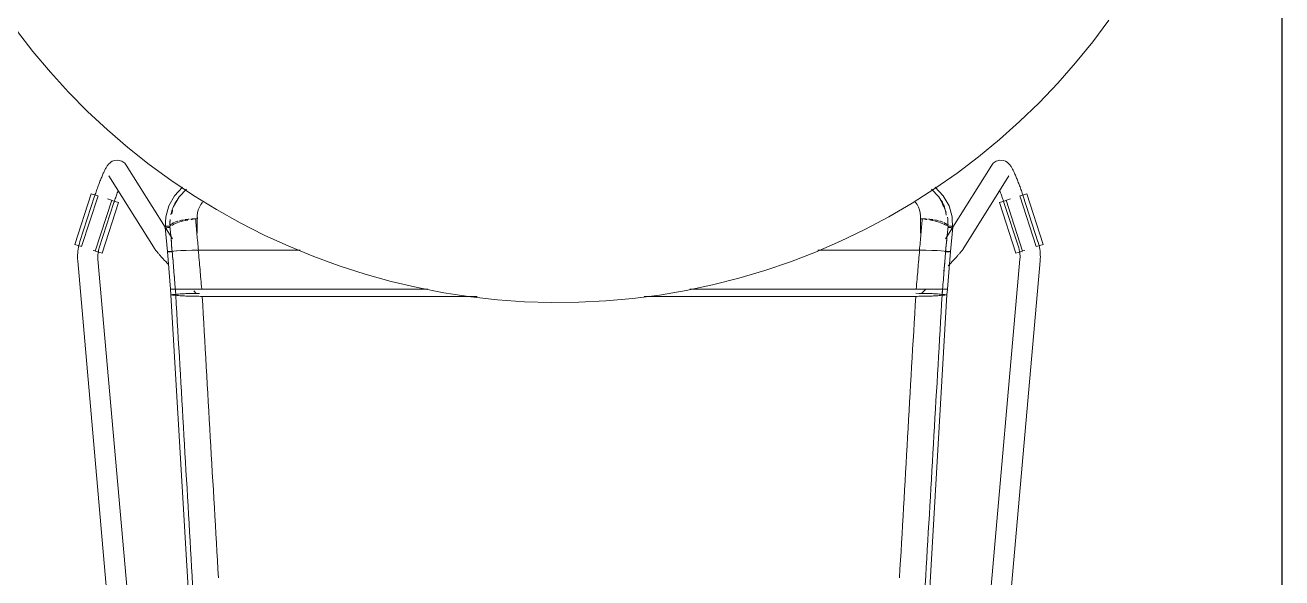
# Model space of a CAD drawing. Header units: millimetres. Extents: x 155927 to 295199, y -4084 to 97293.
# Drawn here: x 216606 to 217349, y 11743 to 12070 of the extents above; entities that cross this region are included whole.
import ezdxf

# ---------------------------------------------------------------- set-up
doc = ezdxf.new("R2010")
doc.units = ezdxf.units.MM
doc.header["$MEASUREMENT"] = 0
doc.layers.add('I-FURN', color=8, linetype='CONTINUOUS', lineweight=9)
doc.layers.add('I-WALL', color=7, linetype='CONTINUOUS', lineweight=9)

msp = doc.modelspace()

# ---------------------------------------------------------------- linework, layer by layer
at = {"layer": 'I-FURN'}
for p, q in [((217236.97, 12060.29), (217246.54, 12073.11)), ((216600.52, 12067.16), (216610.33, 12054.52)), ((216610.33, 12054.52), (216620.64, 12042.29)), ((217226.89, 12047.87), (217236.97, 12060.29)), ((217216.32, 12035.86), (217226.89, 12047.87)), ((216620.64, 12042.29), (216631.43, 12030.47)), ((217205.28, 12024.28), (217216.32, 12035.86)), ((216631.43, 12030.47), (216642.68, 12019.1)), ((217193.79, 12013.15), (217205.28, 12024.28)), ((216642.68, 12019.1), (216654.38, 12008.18)), ((217181.85, 12002.49), (217193.79, 12013.15)), ((216654.38, 12008.18), (216666.5, 11997.75)), ((217169.51, 11992.32), (217181.85, 12002.49)), ((216666.5, 11997.75), (216679.03, 11987.8)), ((216654.3, 11986.88), (216654.04, 11986.49)), ((216654.57, 11987.27), (216654.3, 11986.88)), ((216654.89, 11987.67), (216654.57, 11987.27)), ((216655.26, 11988.1), (216654.89, 11987.67)), ((216655.72, 11988.57), (216655.26, 11988.1)), ((216656.35, 11989.09), (216655.72, 11988.57)), ((216657.26, 11989.65), (216656.35, 11989.09)), ((216658.64, 11990.17), (216657.26, 11989.65)), ((216660.62, 11990.35), (216658.64, 11990.17)), ((216662.84, 11989.76), (216660.62, 11990.35)), ((216664.58, 11988.54), (216662.84, 11989.76)), ((216664.58, 11988.54), (216665.47, 11987.41)), ((216688.5, 11950.65), (216665.47, 11987.41)), ((216679.03, 11987.8), (216691.95, 11978.36)), ((217177.26, 11987.41), (217154.22, 11950.65)), ((217156.76, 11982.64), (217169.51, 11992.32)), ((217178.15, 11988.54), (217177.26, 11987.41)), ((217178.15, 11988.54), (217179.88, 11989.76)), ((217179.88, 11989.76), (217182.11, 11990.35)), ((217182.11, 11990.35), (217184.08, 11990.17)), ((217184.08, 11990.17), (217185.46, 11989.65)), ((217185.46, 11989.65), (217186.38, 11989.09)), ((217186.38, 11989.09), (217187.01, 11988.57)), ((217187.01, 11988.57), (217187.47, 11988.1)), ((217187.47, 11988.1), (217187.84, 11987.67)), ((217187.84, 11987.67), (217188.15, 11987.27)), ((217188.15, 11987.27), (217188.43, 11986.88)), ((217188.43, 11986.88), (217188.68, 11986.49)), ((216650.73, 11979.69), (216650.48, 11979.08)), ((216650.98, 11980.28), (216650.73, 11979.69)), ((216651.23, 11980.86), (216650.98, 11980.28)), ((216651.47, 11981.42), (216651.23, 11980.86)), ((216651.71, 11981.97), (216651.47, 11981.42)), ((216651.95, 11982.5), (216651.71, 11981.97)), ((216652.18, 11983.01), (216651.95, 11982.5)), ((216652.41, 11983.5), (216652.18, 11983.01)), ((216652.65, 11983.97), (216652.41, 11983.5)), ((216652.87, 11984.43), (216652.65, 11983.97)), ((216653.1, 11984.87), (216652.87, 11984.43)), ((216653.33, 11985.29), (216653.1, 11984.87)), ((216653.56, 11985.7), (216653.33, 11985.29)), ((216653.8, 11986.1), (216653.56, 11985.7)), ((216654.04, 11986.49), (216653.8, 11986.1)), ((216655.3, 11981.04), (216682.61, 11937.46)), ((217143.64, 11973.49), (217156.76, 11982.64)), ((217160.12, 11937.46), (217187.43, 11981.04)), ((217188.68, 11986.49), (217188.93, 11986.1)), ((217188.93, 11986.1), (217189.16, 11985.7)), ((217189.16, 11985.7), (217189.39, 11985.29)), ((217189.39, 11985.29), (217189.62, 11984.87)), ((217189.62, 11984.87), (217189.85, 11984.43)), ((217189.85, 11984.43), (217190.08, 11983.97)), ((217190.08, 11983.97), (217190.31, 11983.5)), ((217190.31, 11983.5), (217190.54, 11983.01)), ((217190.54, 11983.01), (217190.78, 11982.5)), ((217190.78, 11982.5), (217191.02, 11981.97)), ((217191.02, 11981.97), (217191.26, 11981.42)), ((217191.26, 11981.42), (217191.5, 11980.86)), ((217191.5, 11980.86), (217191.74, 11980.28)), ((217191.74, 11980.28), (217191.99, 11979.69)), ((217191.99, 11979.69), (217192.24, 11979.08)), ((216647.95, 11972.28), (216647.7, 11971.55)), ((216648.2, 11973.01), (216647.95, 11972.28)), ((216648.46, 11973.72), (216648.2, 11973.01)), ((216648.71, 11974.43), (216648.46, 11973.72)), ((216648.97, 11975.13), (216648.71, 11974.43)), ((216649.22, 11975.82), (216648.97, 11975.13)), ((216649.47, 11976.49), (216649.22, 11975.82)), ((216649.73, 11977.16), (216649.47, 11976.49)), ((216649.98, 11977.81), (216649.73, 11977.16)), ((216650.23, 11978.45), (216649.98, 11977.81)), ((216650.48, 11979.08), (216650.23, 11978.45)), ((216660.66, 11972.16), (216660.43, 11971.53)), ((216691.95, 11978.36), (216705.24, 11969.45)), ((216694.1, 11969.23), (216698.85, 11974.38)), ((216696.79, 11968.65), (216701.05, 11973.12)), ((217130.17, 11964.87), (217143.64, 11973.49)), ((217145.94, 11968.65), (217141.68, 11973.11)), ((217148.62, 11969.23), (217143.88, 11974.38)), ((217182.06, 11972.16), (217182.29, 11971.53)), ((217192.24, 11979.08), (217192.49, 11978.45)), ((217192.49, 11978.45), (217192.74, 11977.81)), ((217192.74, 11977.81), (217193, 11977.16)), ((217193, 11977.16), (217193.25, 11976.49)), ((217193.25, 11976.49), (217193.51, 11975.82)), ((217193.51, 11975.82), (217193.76, 11975.13)), ((217193.76, 11975.13), (217194.02, 11974.43)), ((217194.02, 11974.43), (217194.27, 11973.72)), ((217194.27, 11973.72), (217194.52, 11973.01)), ((217194.52, 11973.01), (217194.78, 11972.28)), ((217194.78, 11972.28), (217195.03, 11971.55)), ((216635.1, 11940.44), (216644.79, 11970.45)), ((216646.81, 11968.89), (216638.1, 11942.08)), ((216639.14, 11939.13), (216648.83, 11969.14)), ((216644.79, 11970.45), (216646.74, 11969.81)), ((216646.74, 11969.81), (216648.71, 11969.18)), ((216646.96, 11969.35), (216646.81, 11968.89)), ((216647.2, 11970.08), (216646.96, 11969.35)), ((216647.45, 11970.82), (216647.2, 11970.08)), ((216656.9, 11966.53), (216647.21, 11936.53)), ((216647.7, 11971.55), (216647.45, 11970.82)), ((216649.51, 11938.37), (216658.22, 11965.18)), ((216651.25, 11935.22), (216660.94, 11965.23)), ((216656.8, 11966.57), (216654.32, 11967.37)), ((216657.02, 11966.5), (216658.99, 11965.86)), ((216658.33, 11965.51), (216658.22, 11965.18)), ((216658.56, 11966.2), (216658.33, 11965.51)), ((216658.79, 11966.89), (216658.56, 11966.2)), ((216659.02, 11967.58), (216658.79, 11966.89)), ((216658.99, 11965.86), (216660.94, 11965.23)), ((216659.25, 11968.26), (216659.02, 11967.58)), ((216659.49, 11968.93), (216659.25, 11968.26)), ((216659.72, 11969.59), (216659.49, 11968.93)), ((216659.96, 11970.25), (216659.72, 11969.59)), ((216660.2, 11970.9), (216659.96, 11970.25)), ((216660.43, 11971.53), (216660.2, 11970.9)), ((216690.72, 11963.22), (216694.1, 11969.23)), ((216693.42, 11962.82), (216696.79, 11968.65)), ((216705.24, 11969.45), (216718.87, 11961.08)), ((217116.36, 11956.79), (217130.17, 11964.87)), ((217149.3, 11962.82), (217145.94, 11968.65)), ((217152.01, 11963.22), (217148.62, 11969.23)), ((217181.78, 11965.23), (217183.74, 11965.86)), ((217181.78, 11965.23), (217191.47, 11935.22)), ((217182.29, 11971.53), (217182.53, 11970.9)), ((217182.53, 11970.9), (217182.76, 11970.25)), ((217182.76, 11970.25), (217183, 11969.59)), ((217183, 11969.59), (217183.24, 11968.93)), ((217183.24, 11968.93), (217183.47, 11968.26)), ((217183.47, 11968.26), (217183.7, 11967.58)), ((217183.7, 11967.58), (217183.94, 11966.89)), ((217183.74, 11965.86), (217185.71, 11966.5)), ((217183.94, 11966.89), (217184.17, 11966.2)), ((217184.17, 11966.2), (217184.39, 11965.51)), ((217184.39, 11965.51), (217184.5, 11965.18)), ((217184.5, 11965.18), (217193.22, 11938.36)), ((217195.51, 11936.53), (217185.83, 11966.53)), ((217188.4, 11967.37), (217185.92, 11966.57)), ((217193.9, 11969.14), (217203.58, 11939.13)), ((217194.01, 11969.18), (217195.99, 11969.81)), ((217195.03, 11971.55), (217195.28, 11970.82)), ((217195.28, 11970.82), (217195.52, 11970.08)), ((217195.52, 11970.08), (217195.77, 11969.35)), ((217195.77, 11969.35), (217195.91, 11968.89)), ((217204.63, 11942.07), (217195.91, 11968.89)), ((217195.99, 11969.81), (217197.94, 11970.45)), ((217197.94, 11970.45), (217207.63, 11940.44)), ((216688.84, 11956.7), (216690.72, 11963.22)), ((216707.5, 11956.82), (216707.5, 11947.06)), ((216718.87, 11961.08), (216732.83, 11953.26)), ((217135.23, 11947.06), (217135.23, 11956.82)), ((217153.88, 11956.7), (217152.01, 11963.22)), ((216688.43, 11950.68), (216689.85, 11936.19)), ((216688.56, 11949.79), (216688.84, 11956.7)), ((216692.77, 11943.83), (216688.72, 11950.31)), ((216706.51, 11955.57), (216707.55, 11955.57)), ((216732.83, 11953.26), (216747.09, 11946)), ((217102.23, 11949.27), (217116.36, 11956.79)), ((217135.17, 11955.57), (217136.22, 11955.57)), ((217154.01, 11950.31), (217149.95, 11943.83)), ((217154.29, 11950.68), (217152.87, 11936.19)), ((217154.17, 11949.79), (217153.88, 11956.7)), ((216638.1, 11942.08), (216637.77, 11940.98)), ((216747.09, 11946), (216761.63, 11939.32)), ((217073.14, 11935.96), (217087.82, 11942.32)), ((217087.82, 11942.32), (217102.23, 11949.27)), ((217204.64, 11942.03), (217204.63, 11942.07)), ((217204.97, 11940.94), (217204.64, 11942.03)), ((216637.05, 11939.81), (216635.1, 11940.44)), ((216636.78, 11935.37), (216636.72, 11934.23)), ((216636.89, 11936.51), (216636.78, 11935.37)), ((216637.04, 11937.64), (216636.89, 11936.51)), ((216637.24, 11938.76), (216637.04, 11937.64)), ((216639.02, 11939.17), (216637.05, 11939.81)), ((216637.48, 11939.88), (216637.24, 11938.76)), ((216637.77, 11940.98), (216637.48, 11939.88)), ((216647.11, 11936.56), (216645.95, 11936.94)), ((216649.3, 11935.85), (216647.33, 11936.49)), ((216648.74, 11934.45), (216648.81, 11935.11)), ((216648.81, 11935.11), (216648.89, 11935.77)), ((216648.89, 11935.77), (216649.01, 11936.42)), ((216649.01, 11936.42), (216649.15, 11937.07)), ((216649.15, 11937.07), (216649.31, 11937.71)), ((216651.25, 11935.22), (216649.3, 11935.85)), ((216649.31, 11937.71), (216649.5, 11938.34)), ((216649.5, 11938.34), (216649.51, 11938.37)), ((216682.61, 11937.46), (216682.82, 11937.13)), ((216682.82, 11937.13), (216683, 11936.88)), ((216683, 11936.88), (216683.18, 11936.65)), ((216683.18, 11936.65), (216683.35, 11936.43)), ((216683.35, 11936.43), (216683.53, 11936.2)), ((216683.53, 11936.2), (216683.72, 11935.97)), ((216683.72, 11935.97), (216683.92, 11935.73)), ((216683.92, 11935.73), (216684.14, 11935.48)), ((216684.14, 11935.48), (216684.37, 11935.21)), ((216684.37, 11935.21), (216684.61, 11934.93)), ((216684.61, 11934.93), (216684.87, 11934.64)), ((216684.87, 11934.64), (216685.14, 11934.33)), ((216689.92, 11936.22), (216689.85, 11936.19)), ((216689.85, 11936.19), (216689.92, 11936.17)), ((216689.86, 11936.19), (216689.93, 11936.22)), ((216689.86, 11936.19), (216691.68, 11913.99)), ((216689.92, 11936.17), (216689.86, 11936.19)), ((216690.11, 11936.24), (216689.92, 11936.22)), ((216689.92, 11936.17), (216690.11, 11936.14)), ((216690.11, 11936.14), (216689.92, 11936.17)), ((216690.41, 11936.26), (216690.11, 11936.24)), ((216690.11, 11936.14), (216690.4, 11936.12)), ((216690.4, 11936.12), (216690.11, 11936.14)), ((216690.12, 11936.24), (216690.41, 11936.26)), ((216690.4, 11936.12), (216690.78, 11936.1)), ((216690.78, 11936.1), (216690.4, 11936.12)), ((216690.79, 11936.28), (216690.41, 11936.26)), ((216690.41, 11936.26), (216690.8, 11936.28)), ((216690.78, 11936.1), (216691.23, 11936.09)), ((216691.23, 11936.09), (216690.78, 11936.1)), ((216691.24, 11936.29), (216690.79, 11936.28)), ((216690.8, 11936.28), (216691.25, 11936.29)), ((216691.23, 11936.09), (216691.72, 11936.09)), ((216691.73, 11936.09), (216691.23, 11936.09)), ((216691.74, 11936.29), (216691.24, 11936.29)), ((216691.25, 11936.29), (216691.74, 11936.29)), ((216692.23, 11936.29), (216691.74, 11936.29)), ((216691.74, 11936.29), (216692.24, 11936.29)), ((216692.22, 11936.09), (216692.69, 11936.1)), ((216692.69, 11936.1), (216692.22, 11936.09)), ((216692.7, 11936.28), (216692.23, 11936.29)), ((216692.24, 11936.29), (216692.71, 11936.28)), ((216693.6, 11936.48), (216692.7, 11936.28)), ((216692.71, 11936.28), (216693.59, 11936.48)), ((216695.33, 11936.66), (216693.6, 11936.48)), ((216693.6, 11936.48), (216695.31, 11936.65)), ((216697.81, 11936.81), (216695.33, 11936.66)), ((216695.33, 11936.66), (216697.77, 11936.8)), ((216697.81, 11936.81), (216700.84, 11936.92)), ((216700.91, 11936.92), (216697.81, 11936.81)), ((216700.91, 11936.92), (216704.35, 11936.99)), ((216704.34, 11936.99), (216700.91, 11936.92)), ((216708.2, 11937.02), (216704.44, 11937)), ((216704.44, 11936.99), (216708.08, 11937.02)), ((216768.32, 11937.02), (216708.2, 11937.02)), ((216708.2, 11937.02), (216768.32, 11937.02)), ((216761.63, 11939.32), (216776.42, 11933.23)), ((217058.22, 11930.18), (217073.14, 11935.96)), ((217134.52, 11937.02), (217074.4, 11937.02)), ((217074.4, 11937.02), (217134.52, 11937.02)), ((217138.28, 11937), (217134.52, 11937.02)), ((217134.64, 11937.02), (217138.28, 11936.99)), ((217138.38, 11936.99), (217141.82, 11936.92)), ((217141.82, 11936.92), (217138.38, 11936.99)), ((217144.91, 11936.81), (217141.82, 11936.92)), ((217141.88, 11936.92), (217144.92, 11936.81)), ((217147.39, 11936.66), (217144.91, 11936.81)), ((217144.96, 11936.8), (217147.4, 11936.66)), ((217149.13, 11936.48), (217147.39, 11936.66)), ((217147.41, 11936.65), (217149.13, 11936.48)), ((217149.13, 11936.48), (217150.02, 11936.28)), ((217150.02, 11936.28), (217149.13, 11936.48)), ((217150.49, 11936.29), (217150.02, 11936.28)), ((217150.02, 11936.28), (217150.49, 11936.29)), ((217150.03, 11936.1), (217150.5, 11936.09)), ((217150.5, 11936.09), (217150.03, 11936.1)), ((217150.99, 11936.29), (217150.49, 11936.29)), ((217150.49, 11936.29), (217150.98, 11936.29)), ((217150.5, 11936.09), (217151, 11936.09)), ((217151, 11936.09), (217150.5, 11936.09)), ((217150.98, 11936.29), (217151.48, 11936.29)), ((217151.48, 11936.29), (217150.99, 11936.29)), ((217151, 11936.09), (217151.49, 11936.09)), ((217151.49, 11936.09), (217151, 11936.09)), ((217152.87, 11936.19), (217151.04, 11913.99)), ((217151.93, 11936.28), (217151.48, 11936.29)), ((217151.48, 11936.29), (217151.93, 11936.28)), ((217151.49, 11936.09), (217151.95, 11936.1)), ((217151.94, 11936.1), (217151.49, 11936.09)), ((217152.32, 11936.26), (217151.93, 11936.28)), ((217151.93, 11936.28), (217152.31, 11936.26)), ((217152.31, 11936.26), (217152.61, 11936.24)), ((217152.61, 11936.24), (217152.32, 11936.26)), ((217152.62, 11936.14), (217152.32, 11936.12)), ((217152.33, 11936.12), (217152.62, 11936.14)), ((217152.8, 11936.22), (217152.61, 11936.24)), ((217152.62, 11936.14), (217152.81, 11936.17)), ((217152.8, 11936.17), (217152.62, 11936.14)), ((217152.8, 11936.22), (217152.87, 11936.19)), ((217152.87, 11936.19), (217152.8, 11936.22)), ((217152.87, 11936.19), (217152.8, 11936.17)), ((217152.81, 11936.17), (217152.87, 11936.19)), ((217157.86, 11934.64), (217157.59, 11934.33)), ((217158.12, 11934.93), (217157.86, 11934.64)), ((217158.36, 11935.21), (217158.12, 11934.93)), ((217158.59, 11935.48), (217158.36, 11935.21)), ((217158.8, 11935.73), (217158.59, 11935.48)), ((217159, 11935.97), (217158.8, 11935.73)), ((217159.19, 11936.2), (217159, 11935.97)), ((217159.37, 11936.43), (217159.19, 11936.2)), ((217159.55, 11936.65), (217159.37, 11936.43)), ((217159.72, 11936.88), (217159.55, 11936.65)), ((217159.91, 11937.13), (217159.72, 11936.88)), ((217160.12, 11937.46), (217159.91, 11937.13)), ((217193.42, 11935.85), (217191.47, 11935.22)), ((217193.22, 11938.36), (217193.41, 11937.73)), ((217193.41, 11937.73), (217193.57, 11937.09)), ((217195.4, 11936.49), (217193.42, 11935.85)), ((217193.57, 11937.09), (217193.71, 11936.44)), ((217193.71, 11936.44), (217193.83, 11935.79)), ((217193.83, 11935.79), (217193.92, 11935.13)), ((217193.92, 11935.13), (217193.98, 11934.47)), ((217196.78, 11936.94), (217195.61, 11936.56)), ((217205.67, 11939.81), (217203.7, 11939.17)), ((217205.26, 11939.83), (217204.97, 11940.94)), ((217205.5, 11938.71), (217205.26, 11939.83)), ((217205.69, 11937.59), (217205.5, 11938.71)), ((217207.63, 11940.44), (217205.67, 11939.81)), ((217205.84, 11936.46), (217205.69, 11937.59)), ((217205.95, 11935.32), (217205.84, 11936.46)), ((217206.01, 11934.18), (217205.95, 11935.32)), ((216636.72, 11934.23), (216636.7, 11933.09)), ((216636.7, 11933.09), (216636.73, 11931.95)), ((216636.73, 11931.95), (216636.81, 11930.81)), ((216636.81, 11930.81), (216636.81, 11930.76)), ((216636.81, 11930.76), (216675.76, 11487.43)), ((216648.7, 11933.13), (216648.71, 11933.79)), ((216648.72, 11932.47), (216648.7, 11933.13)), ((216648.71, 11933.79), (216648.74, 11934.45)), ((216648.77, 11931.81), (216648.72, 11932.47)), ((216686.06, 11507.3), (216648.77, 11931.81)), ((216685.14, 11934.33), (216685.43, 11934.01)), ((216685.43, 11934.01), (216685.73, 11933.67)), ((216685.73, 11933.67), (216686.04, 11933.32)), ((216686.04, 11933.32), (216686.37, 11932.96)), ((216686.37, 11932.96), (216686.72, 11932.58)), ((216686.72, 11932.58), (216687.07, 11932.19)), ((216687.07, 11932.19), (216687.44, 11931.79)), ((216687.44, 11931.79), (216687.82, 11931.37)), ((216687.82, 11931.37), (216688.21, 11930.95)), ((216688.21, 11930.95), (216688.62, 11930.51)), ((216688.62, 11930.51), (216689.03, 11930.07)), ((216689.03, 11930.07), (216689.45, 11929.61)), ((216689.45, 11929.61), (216689.88, 11929.15)), ((216689.88, 11929.15), (216690.32, 11928.68)), ((216776.42, 11933.23), (216791.44, 11927.73)), ((216791.44, 11927.73), (216806.68, 11922.84)), ((217043.08, 11925.01), (217058.22, 11930.18)), ((217151.95, 11928.2), (217151.5, 11927.72)), ((217152.4, 11928.68), (217151.95, 11928.2)), ((217152.84, 11929.15), (217152.4, 11928.68)), ((217153.27, 11929.61), (217152.84, 11929.15)), ((217153.7, 11930.07), (217153.27, 11929.61)), ((217154.11, 11930.51), (217153.7, 11930.07)), ((217154.51, 11930.95), (217154.11, 11930.51)), ((217154.9, 11931.37), (217154.51, 11930.95)), ((217155.28, 11931.79), (217154.9, 11931.37)), ((217155.65, 11932.19), (217155.28, 11931.79)), ((217156.01, 11932.58), (217155.65, 11932.19)), ((217156.35, 11932.96), (217156.01, 11932.58)), ((217156.68, 11933.32), (217156.35, 11932.96)), ((217157, 11933.67), (217156.68, 11933.32)), ((217193.96, 11931.81), (217156.68, 11507.46)), ((217157.3, 11934.01), (217157, 11933.67)), ((217157.59, 11934.33), (217157.3, 11934.01)), ((217166.96, 11487.43), (217205.91, 11930.76)), ((217194.01, 11932.49), (217193.96, 11931.83)), ((217193.96, 11931.83), (217193.96, 11931.81)), ((217193.98, 11934.47), (217194.01, 11933.81)), ((217194.01, 11933.81), (217194.02, 11933.15)), ((217194.02, 11933.15), (217194.01, 11932.49)), ((217205.91, 11930.76), (217205.99, 11931.89)), ((217205.99, 11931.89), (217206.02, 11933.04)), ((217206.02, 11933.04), (217206.01, 11934.18)), ((216806.68, 11922.84), (216822.09, 11918.56)), ((217012.24, 11916.5), (217027.75, 11920.45)), ((217027.75, 11920.45), (217043.08, 11925.01)), ((217149.14, 11925.23), (217148.66, 11924.73)), ((216691.75, 11913.99), (216691.68, 11913.99)), ((216691.68, 11913.99), (216691.75, 11913.99)), ((216691.95, 11910.63), (216691.69, 11913.99)), ((216691.75, 11913.99), (216691.69, 11913.99)), ((216691.69, 11913.99), (216691.75, 11913.99)), ((216691.94, 11913.99), (216692.23, 11914)), ((216692.23, 11914), (216691.94, 11913.99)), ((216692.23, 11914), (216692.61, 11914)), ((216692.61, 11914), (216692.23, 11914)), ((216692.23, 11913.98), (216692.62, 11913.98)), ((216692.62, 11913.98), (216692.24, 11913.98)), ((216692.61, 11914), (216693.07, 11914)), ((216693.06, 11914), (216692.61, 11914)), ((216693.07, 11913.98), (216692.62, 11913.98)), ((216692.62, 11913.98), (216693.07, 11913.98)), ((216693.55, 11914), (216693.06, 11914)), ((216693.07, 11914), (216693.56, 11914)), ((216693.56, 11913.98), (216693.07, 11913.98)), ((216693.07, 11913.98), (216693.56, 11913.98)), ((216694.05, 11914), (216693.55, 11914)), ((216693.56, 11914), (216694.05, 11914)), ((216694.06, 11913.98), (216693.56, 11913.98)), ((216693.56, 11913.98), (216694.06, 11913.98)), ((216694.05, 11914), (216694.52, 11914)), ((216694.52, 11914), (216694.05, 11914)), ((216694.53, 11913.98), (216694.06, 11913.98)), ((216694.06, 11913.98), (216694.53, 11913.98)), ((216694.52, 11914), (216695.41, 11914.01)), ((216695.41, 11914.01), (216694.52, 11914)), ((216695.41, 11914.01), (216697.15, 11914.03)), ((216697.15, 11914.03), (216695.41, 11914.01)), ((216695.42, 11913.97), (216697.17, 11913.95)), ((216697.18, 11913.95), (216695.43, 11913.97)), ((216699.66, 11914.04), (216697.15, 11914.03)), ((216697.16, 11914.03), (216699.66, 11914.04)), ((216697.17, 11913.95), (216699.67, 11913.94)), ((216699.68, 11913.94), (216697.18, 11913.95)), ((216699.66, 11914.04), (216702.79, 11914.05)), ((216702.79, 11914.05), (216699.66, 11914.04)), ((216699.67, 11913.94), (216702.8, 11913.93)), ((216702.8, 11913.93), (216699.68, 11913.94)), ((216702.79, 11914.05), (216706.36, 11914.05)), ((216706.36, 11914.05), (216702.79, 11914.05)), ((216705.45, 11912.91), (216706.92, 11911.38)), ((216706.35, 11913.93), (216710.13, 11913.93)), ((216706.36, 11914.05), (216710.15, 11914.05)), ((216710.15, 11914.05), (216706.36, 11914.05)), ((216710.13, 11913.93), (216706.36, 11913.93)), ((216710.15, 11914.05), (216843.78, 11914.05)), ((216843.78, 11914.05), (216710.15, 11914.05)), ((216822.09, 11918.56), (216837.67, 11914.9)), ((216837.67, 11914.9), (216853.38, 11911.86)), ((216980.82, 11910.49), (216996.59, 11913.18)), ((216996.59, 11913.18), (217012.24, 11916.5)), ((216998.84, 11914.05), (217132.58, 11914.05)), ((217132.58, 11914.05), (216998.84, 11914.05)), ((217132.58, 11914.05), (217136.37, 11914.05)), ((217136.37, 11914.05), (217132.58, 11914.05)), ((217135.8, 11911.38), (217138.38, 11914.05)), ((217136.37, 11914.05), (217139.93, 11914.05)), ((217139.93, 11914.05), (217136.37, 11914.05)), ((217139.92, 11913.93), (217136.37, 11913.93)), ((217136.37, 11913.93), (217139.93, 11913.93)), ((217139.93, 11914.05), (217143.06, 11914.04)), ((217143.07, 11914.04), (217139.93, 11914.05)), ((217145.55, 11913.95), (217143.05, 11913.94)), ((217143.05, 11913.94), (217145.55, 11913.95)), ((217143.07, 11914.04), (217145.57, 11914.03)), ((217145.57, 11914.03), (217143.07, 11914.04)), ((217147.3, 11913.97), (217145.55, 11913.95)), ((217145.55, 11913.95), (217147.3, 11913.97)), ((217145.57, 11914.03), (217147.31, 11914.01)), ((217147.32, 11914.01), (217145.57, 11914.03)), ((217147.31, 11914.01), (217148.2, 11914)), ((217148.2, 11914), (217147.32, 11914.01)), ((217148.2, 11914), (217148.67, 11914)), ((217148.68, 11914), (217148.2, 11914)), ((217148.67, 11913.98), (217148.2, 11913.98)), ((217148.2, 11913.98), (217148.67, 11913.98)), ((217148.67, 11914), (217149.17, 11914)), ((217149.16, 11913.98), (217148.67, 11913.98)), ((217148.67, 11913.98), (217149.17, 11913.98)), ((217149.17, 11914), (217148.68, 11914)), ((217149.65, 11913.98), (217149.16, 11913.98)), ((217149.17, 11914), (217149.66, 11914)), ((217149.66, 11914), (217149.17, 11914)), ((217149.17, 11913.98), (217149.66, 11913.98)), ((217150.11, 11913.98), (217149.65, 11913.98)), ((217149.66, 11914), (217150.11, 11914)), ((217150.11, 11914), (217149.66, 11914)), ((217149.66, 11913.98), (217150.11, 11913.98)), ((217150.11, 11914), (217150.49, 11914)), ((217150.5, 11914), (217150.11, 11914)), ((217150.49, 11913.98), (217150.11, 11913.98)), ((217150.11, 11913.98), (217150.49, 11913.98)), ((217150.49, 11914), (217150.79, 11913.99)), ((217150.78, 11913.99), (217150.49, 11913.98)), ((217150.49, 11913.98), (217150.79, 11913.99)), ((217150.79, 11913.99), (217150.5, 11914)), ((217150.77, 11910.63), (217151.04, 11913.99)), ((217150.97, 11913.99), (217150.78, 11913.99)), ((217150.79, 11913.99), (217150.97, 11913.99)), ((217150.79, 11913.99), (217150.98, 11913.99)), ((217150.98, 11913.99), (217150.79, 11913.99)), ((217150.97, 11913.99), (217151.04, 11913.99)), ((217151.04, 11913.99), (217150.97, 11913.99)), ((217150.98, 11913.99), (217151.04, 11913.99)), ((217151.04, 11913.99), (217150.98, 11913.99)), ((216692.03, 11910.66), (216691.96, 11910.63)), ((216691.96, 11910.63), (216711.24, 11578.72)), ((216691.96, 11910.63), (216692.02, 11910.6)), ((216692.02, 11910.6), (216692.21, 11910.58)), ((216692.22, 11910.69), (216692.03, 11910.66)), ((216692.21, 11910.58), (216692.5, 11910.55)), ((216692.51, 11910.71), (216692.22, 11910.69)), ((216692.5, 11910.55), (216692.89, 11910.54)), ((216692.89, 11910.73), (216692.51, 11910.71)), ((216693.34, 11910.74), (216692.89, 11910.73)), ((216692.89, 11910.54), (216693.34, 11910.53)), ((216693.83, 11910.74), (216693.34, 11910.74)), ((216693.34, 11910.53), (216693.83, 11910.52)), ((216694.33, 11910.74), (216693.83, 11910.74)), ((216693.83, 11910.52), (216694.32, 11910.52)), ((216694.32, 11910.52), (216694.79, 11910.53)), ((216694.8, 11910.73), (216694.33, 11910.74)), ((216694.79, 11910.53), (216695.68, 11910.32)), ((216695.7, 11910.94), (216694.8, 11910.73)), ((216695.68, 11910.32), (216697.43, 11910.13)), ((216697.45, 11911.13), (216695.7, 11910.94)), ((216697.43, 11910.13), (216699.93, 11909.97)), ((216699.95, 11911.3), (216697.45, 11911.13)), ((216699.93, 11909.97), (216703.06, 11909.84)), ((216703.07, 11911.42), (216699.95, 11911.3)), ((216703.06, 11909.84), (216706.63, 11909.76)), ((216706.62, 11911.5), (216703.07, 11911.42)), ((216708.87, 11911.52), (216706.62, 11911.5)), ((216706.63, 11909.76), (216710.41, 11909.74)), ((216710.41, 11909.74), (216873.01, 11909.74)), ((216873.01, 11909.74), (216710.41, 11909.74)), ((216853.38, 11911.86), (216869.19, 11909.46)), ((216869.19, 11909.46), (216885.09, 11907.69)), ((216885.09, 11907.69), (216901.05, 11906.56)), ((216901.05, 11906.56), (216917.04, 11906.06)), ((216917.04, 11906.06), (216933.04, 11906.21)), ((216933.04, 11906.21), (216949.02, 11907)), ((216949.02, 11907), (216964.96, 11908.42)), ((216964.96, 11908.42), (216980.82, 11910.49)), ((216971.74, 11909.74), (217132.31, 11909.74)), ((217132.31, 11909.74), (216971.74, 11909.74)), ((217150.77, 11910.63), (217131.48, 11578.72)), ((217132.31, 11909.74), (217136.1, 11909.76)), ((217136.11, 11911.5), (217132.42, 11911.53)), ((217136.1, 11909.76), (217139.66, 11909.84)), ((217139.66, 11911.42), (217136.11, 11911.5)), ((217142.78, 11911.3), (217139.66, 11911.42)), ((217139.66, 11909.84), (217142.79, 11909.97)), ((217145.27, 11911.13), (217142.78, 11911.3)), ((217142.79, 11909.97), (217145.3, 11910.13)), ((217147.02, 11910.94), (217145.27, 11911.13)), ((217145.3, 11910.13), (217147.04, 11910.32)), ((217147.93, 11910.73), (217147.02, 11910.94)), ((217147.04, 11910.32), (217147.93, 11910.53)), ((217148.39, 11910.74), (217147.93, 11910.73)), ((217147.93, 11910.53), (217148.4, 11910.52)), ((217148.89, 11910.74), (217148.39, 11910.74)), ((217148.4, 11910.52), (217148.9, 11910.52)), ((217149.38, 11910.74), (217148.89, 11910.74)), ((217148.9, 11910.52), (217149.39, 11910.53)), ((217149.83, 11910.73), (217149.38, 11910.74)), ((217149.39, 11910.53), (217149.84, 11910.54)), ((217150.22, 11910.71), (217149.83, 11910.73)), ((217149.84, 11910.54), (217150.22, 11910.55)), ((217150.51, 11910.69), (217150.22, 11910.71)), ((217150.22, 11910.55), (217150.51, 11910.58)), ((217150.7, 11910.66), (217150.51, 11910.69)), ((217150.51, 11910.58), (217150.7, 11910.6)), ((217150.77, 11910.63), (217150.7, 11910.66)), ((217150.7, 11910.6), (217150.77, 11910.63))]:
    msp.add_line(p, q, dxfattribs=at)
for points in [[(217141.63, 11973.09), (217142.09, 11972.7), (217142.55, 11972.31), (217143, 11971.92)], [(216692.94, 11960.64), (216692.67, 11959.93), (216692.49, 11959.2), (216692.36, 11958.47)], [(216707.55, 11955.57), (216707.51, 11956.08), (216707.49, 11956.59), (216707.5, 11957.1)], [(217135.22, 11957.09), (217135.24, 11956.59), (217135.22, 11956.08), (217135.17, 11955.57)], [(216691.27, 11951.24), (216691.41, 11951.63), (216691.98, 11952.38), (216693.12, 11953.08), (216693.82, 11953.41)], [(216691.27, 11951.24), (216691.51, 11948.8), (216691.99, 11943.84), (216692.47, 11938.81), (216692.7, 11936.28)], [(216691.3, 11952.77), (216691.31, 11953.6), (216691.36, 11954.42), (216691.44, 11955.24)], [(216691.42, 11954.02), (216691.36, 11953.37), (216691.35, 11952.72), (216691.35, 11952.06)], [(216693.85, 11952.55), (216693.22, 11952.24), (216692.82, 11951.92), (216692.49, 11951.6)], [(216696.27, 11953.51), (216695.46, 11953.25), (216694.66, 11952.96), (216694.1, 11952.67)], [(216694.27, 11953.61), (216694.86, 11953.85), (216695.52, 11954.09), (216696.25, 11954.29)], [(216699.32, 11954.36), (216698.39, 11954.14), (216697.45, 11953.91), (216696.6, 11953.67)], [(216696.92, 11954.47), (216697.66, 11954.66), (216698.47, 11954.82), (216699.3, 11954.97)], [(216701.97, 11954.89), (216701.29, 11954.77), (216700.64, 11954.64), (216699.98, 11954.51)], [(216700.15, 11955.11), (216701, 11955.23), (216701.87, 11955.34), (216702.79, 11955.41)], [(216705.09, 11955.34), (216704.62, 11955.28), (216704.15, 11955.22), (216703.68, 11955.15)], [(216703.71, 11955.47), (216704.62, 11955.53), (216705.55, 11955.57), (216706.51, 11955.57)], [(216706.51, 11955.57), (216706.76, 11952.55), (216707.31, 11946.4), (216707.9, 11940.16), (216708.2, 11937.02)], [(217136.22, 11955.57), (217135.96, 11952.55), (217135.42, 11946.4), (217134.83, 11940.16), (217134.52, 11937.02)], [(217136.22, 11955.57), (217137.17, 11955.57), (217138.09, 11955.53), (217139, 11955.47)], [(217139.06, 11955.16), (217138.59, 11955.22), (217138.11, 11955.28), (217137.63, 11955.32)], [(217139.94, 11955.41), (217140.84, 11955.33), (217141.72, 11955.23), (217142.57, 11955.11)], [(217142.75, 11954.51), (217142.1, 11954.65), (217141.43, 11954.79), (217140.75, 11954.91)], [(217146, 11953.66), (217145.2, 11953.91), (217144.32, 11954.14), (217143.4, 11954.35)], [(217143.42, 11954.97), (217144.27, 11954.83), (217145.07, 11954.66), (217145.81, 11954.47)], [(217148.63, 11952.67), (217147.99, 11952.96), (217147.25, 11953.24), (217146.43, 11953.5)], [(217146.47, 11954.29), (217147.2, 11954.09), (217147.84, 11953.85), (217148.44, 11953.6)], [(217150.45, 11951.59), (217150.04, 11951.92), (217149.52, 11952.24), (217148.87, 11952.55)], [(217151.46, 11951.24), (217151.22, 11948.8), (217150.74, 11943.84), (217150.26, 11938.81), (217150.02, 11936.28)], [(217151.11, 11956.52), (217151.3, 11955.29), (217151.34, 11954.03), (217151.35, 11952.77)], [(217151.42, 11952.07), (217151.4, 11952.97), (217151.34, 11953.87), (217151.24, 11954.76)], [(217154.11, 11949.93), (217154.07, 11949.98), (217153.95, 11950.07), (217153.65, 11950.21), (217153.26, 11950.32), (217152.81, 11950.42), (217152.32, 11950.48), (217151.82, 11950.51), (217151.5, 11950.51), (217151.35, 11950.51)], [(216691.99, 11943.18), (216692.22, 11940.84), (216692.46, 11938.47), (216692.69, 11936.1)], [(217150.74, 11943.18), (217150.51, 11940.9), (217150.28, 11938.59), (217150.05, 11936.28)], [(216693.6, 11925.15), (216693.3, 11928.8), (216693, 11932.45), (216692.69, 11936.1)], [(216694.52, 11914), (216694.22, 11917.72), (216693.61, 11925.15), (216693.01, 11932.58), (216692.71, 11936.28)], [(216709.12, 11925.55), (216708.77, 11929.37), (216708.43, 11933.2), (216708.08, 11937.02)], [(217134.64, 11937.02), (217134.3, 11933.2), (217133.95, 11929.38), (217133.61, 11925.55)], [(217148.2, 11914), (217148.51, 11917.72), (217149.11, 11925.15), (217149.71, 11932.58), (217150.02, 11936.28)], [(216694, 11920.31), (216693.97, 11920.72), (216693.94, 11921.13), (216693.9, 11921.54)], [(216710.15, 11914.05), (216709.8, 11917.89), (216709.46, 11921.72), (216709.12, 11925.55)], [(217133.61, 11925.55), (217133.27, 11921.72), (217132.92, 11917.89), (217132.58, 11914.05)], [(216694.52, 11914), (216694.57, 11913.42), (216694.66, 11912.26), (216694.75, 11911.11), (216694.79, 11910.53)], [(216694.53, 11913.98), (216694.57, 11913.44), (216694.66, 11912.36), (216694.75, 11911.27), (216694.8, 11910.73)], [(217148.2, 11914), (217148.16, 11913.42), (217148.07, 11912.26), (217147.98, 11911.11), (217147.93, 11910.53)], [(217148.2, 11913.98), (217148.15, 11913.44), (217148.06, 11912.36), (217147.97, 11911.27), (217147.93, 11910.73)], [(216714.11, 11578.53), (216710.89, 11633.77), (216704.45, 11744.36), (216698.01, 11855.13), (216694.79, 11910.53)], [(216720, 11743.25), (216716.8, 11798.71), (216713.61, 11854.21), (216710.41, 11909.74)], [(217132.31, 11909.74), (217129.12, 11854.21), (217125.92, 11798.68), (217122.73, 11743.25)], [(217128.61, 11578.53), (217131.83, 11633.77), (217138.27, 11744.36), (217144.71, 11855.13), (217147.93, 11910.53)], [(217147.93, 11910.73), (217148.52, 11910.75), (217150.03, 11910.74), (217150.77, 11910.67), (217150.77, 11910.63)]]:
    msp.add_open_spline(points, degree=3, dxfattribs=at)
for points, knots in [([(216691.87, 11957.92), (216692.31, 11960), (216693.29, 11962.96), (216694.85, 11965.63), (216695.38, 11966.43)], [-0.8210019, -0.8210019, -0.8210019, -0.8210019, -0.6666667, -0.5975811, -0.5975811, -0.5975811, -0.5975811]), ([(216707.55, 11955.57), (216707.34, 11957.96), (216707.97, 11961.56), (216709.9, 11964.56), (216710.66, 11965.46)], [0, 0, 0, 0, 0.3333333, 0.5, 0.5, 0.5, 0.5]), ([(217132.06, 11965.46), (217132.83, 11964.56), (217134.76, 11961.56), (217135.39, 11957.96), (217135.17, 11955.57)], [0.5, 0.5, 0.5, 0.5, 0.6666667, 1, 1, 1, 1]), ([(217147.25, 11966.7), (217147.82, 11965.81), (217149.48, 11962.99), (217150.1, 11959.88), (217150.38, 11957.74)], [0.591443, 0.591443, 0.591443, 0.591443, 0.6666667, 0.8236682, 0.8236682, 0.8236682, 0.8236682]), ([(217150.38, 11958.84), (217149.99, 11960.19), (217149.26, 11962.15), (217148.25, 11963.98), (217147.9, 11964.55)], [0.2297626, 0.2297626, 0.2297626, 0.2297626, 0.3333333, 0.3824546, 0.3824546, 0.3824546, 0.3824546]), ([(216688.48, 11950.83), (216688.5, 11950.85), (216688.54, 11950.9), (216688.65, 11950.98), (216688.84, 11951.08), (216689.16, 11951.18), (216689.56, 11951.25), (216689.91, 11951.29), (216690.29, 11951.31), (216690.73, 11951.3), (216691.09, 11951.26), (216691.27, 11951.24)], [0.5555556, 0.5555556, 0.5555556, 0.5555556, 0.5833333, 0.6180556, 0.6527778, 0.7222222, 0.7916667, 0.8263889, 0.8611111, 0.9305556, 1, 1, 1, 1]), ([(216691.37, 11950.51), (216691.15, 11950.52), (216690.66, 11950.51), (216689.91, 11950.42), (216689.24, 11950.27), (216688.81, 11950.1), (216688.66, 11949.98), (216688.62, 11949.93)], [-1, -1, -1, -1, -0.90625, -0.8125, -0.71875, -0.625, -0.5625, -0.5625, -0.5625, -0.5625]), ([(217148.94, 11953.39), (217149.62, 11953.07), (217150.75, 11952.38), (217151.31, 11951.63), (217151.46, 11951.24)], [0.6690305, 0.6690305, 0.6690305, 0.6690305, 0.8333333, 1, 1, 1, 1]), ([(217151.46, 11951.24), (217151.6, 11951.26), (217151.88, 11951.29), (217152.31, 11951.31), (217152.68, 11951.3), (217152.97, 11951.27), (217153.24, 11951.24), (217153.49, 11951.19), (217153.72, 11951.13), (217153.91, 11951.06), (217154.11, 11950.96), (217154.21, 11950.88), (217154.24, 11950.83)], [0, 0, 0, 0, 0.0555556, 0.1111111, 0.1666667, 0.1944444, 0.2222222, 0.2777778, 0.3055556, 0.3333333, 0.3888889, 0.4444444, 0.4444444, 0.4444444, 0.4444444]), ([(217148.2, 11913.98), (217148.5, 11917.67), (217148.95, 11923.01), (217149.39, 11928.34), (217149.52, 11929.99)], [0, 0, 0, 0, 0.5, 0.7233886, 0.7233886, 0.7233886, 0.7233886]), ([(216691.95, 11910.63), (216691.95, 11910.65), (216692.09, 11910.68), (216692.49, 11910.71), (216692.88, 11910.73), (216693.33, 11910.74), (216693.83, 11910.74), (216694.33, 11910.74), (216694.65, 11910.74), (216694.8, 11910.73)], [-0.5, -0.5, -0.5, -0.5, -0.375, -0.3125, -0.25, -0.1875, -0.125, -0.0625, 0, 0, 0, 0]), ([(216694.79, 11910.53), (216694.57, 11910.53), (216694.08, 11910.52), (216693.44, 11910.52), (216692.98, 11910.53), (216692.57, 11910.55), (216692.12, 11910.58), (216691.95, 11910.61), (216691.95, 11910.63)], [-1, -1, -1, -1, -0.90625, -0.8125, -0.765625, -0.71875, -0.625, -0.501507, -0.501507, -0.501507, -0.501507]), ([(216710.41, 11909.74), (216709.14, 11909.74), (216706.59, 11909.76), (216702.98, 11909.83), (216699.82, 11909.96), (216696.46, 11910.18), (216695.07, 11910.39), (216694.79, 11910.53)], [-1, -1, -1, -1, -0.833333, -0.666667, -0.5, -0.333333, 0, 0, 0, 0]), ([(216694.8, 11910.73), (216695.09, 11910.87), (216696.48, 11911.08), (216699.83, 11911.3), (216702.99, 11911.43), (216706.1, 11911.5), (216708.11, 11911.52), (216708.87, 11911.52)], [-1, -1, -1, -1, -0.6666667, -0.5, -0.3333333, -0.1666667, -0.0664381, -0.0664381, -0.0664381, -0.0664381]), ([(217147.93, 11910.53), (217147.66, 11910.39), (217146.27, 11910.18), (217142.91, 11909.96), (217139.74, 11909.83), (217136.14, 11909.76), (217133.59, 11909.74), (217132.31, 11909.74)], [-1, -1, -1, -1, -0.666667, -0.5, -0.333333, -0.166667, 0, 0, 0, 0]), ([(217132.42, 11911.53), (217134.94, 11911.52), (217138.71, 11911.47), (217142.89, 11911.3), (217146.24, 11911.08), (217147.64, 11910.87), (217147.93, 11910.73)], [-0.996036, -0.996036, -0.996036, -0.996036, -0.6666667, -0.5, -0.3333333, 0, 0, 0, 0]), ([(217150.77, 11910.63), (217150.77, 11910.61), (217150.63, 11910.58), (217150.24, 11910.55), (217149.86, 11910.54), (217149.4, 11910.52), (217148.9, 11910.52), (217148.4, 11910.52), (217148.08, 11910.53), (217147.93, 11910.53)], [-0.498493, -0.498493, -0.498493, -0.498493, -0.375, -0.3125, -0.25, -0.1875, -0.125, -0.0625, 0, 0, 0, 0])]:
    msp.add_open_spline(points, degree=3, knots=knots, dxfattribs=at)
at = {"layer": 'I-WALL', "lineweight": 30}
msp.add_line((217348.83, 13505.61), (217348.83, 9369.61), dxfattribs=at)

doc.saveas('drawing.dxf')
